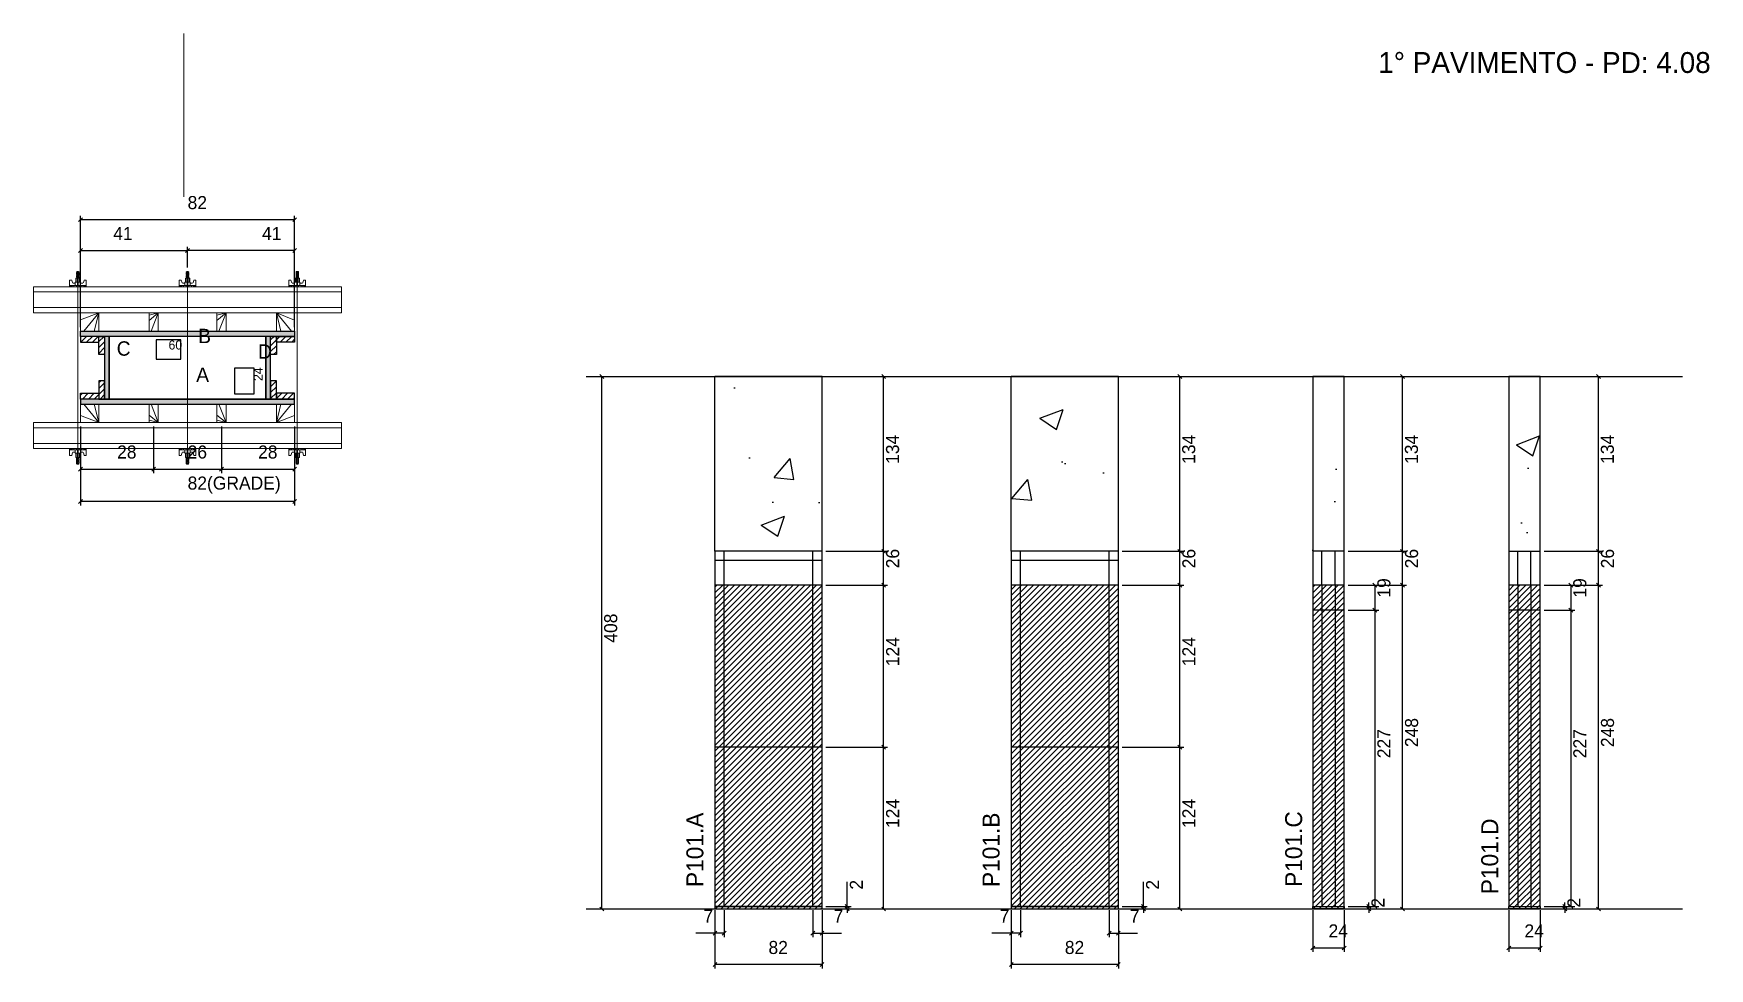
# Model space of a CAD drawing. Header units: metres. Extents: x 3136 to 4420, y 2872 to 3588.
import ezdxf

# ---------------------------------------------------------------- set-up
doc = ezdxf.new("R2010")
doc.units = ezdxf.units.M
for name, color, linetype in [('CHAPA', 7, 'Continuous'), ('COTA', 7, 'Continuous'), ('Hachura', 7, 'Continuous'), ('Madeira', 7, 'Continuous'), ('NOMENCLATURA', 7, 'Continuous'), ('Nível', 7, 'Continuous'), ('Painéis', 7, 'Continuous'), ('Perfil Metálico', 7, 'Continuous'), ('SARR_2.2x7', 7, 'Continuous'), ('SARRAFO', 7, 'Continuous'), ('Texto Seção', 7, 'Continuous'), ('TEXTO_GERAL', 7, 'Continuous')]:
    doc.layers.add(name, color=color, linetype=linetype)

msp = doc.modelspace()

# ---------------------------------------------------------------- hatches: boundary and pattern name
at = {"layer": 'COTA'}
h = msp.add_hatch(dxfattribs=at)
h.set_pattern_fill('AR-CONC')
h.paths.add_polyline_path([(3657.7, 3191.2), (3739.7, 3191.2), (3739.7, 3325.2), (3657.7, 3325.2), (3657.7, 3191.2)])
h = msp.add_hatch(dxfattribs=at)
h.set_pattern_fill('AR-CONC')
h.paths.add_polyline_path([(3884.7, 3191.2), (3966.7, 3191.2), (3966.7, 3325.2), (3884.7, 3325.2), (3884.7, 3191.2)])
h = msp.add_hatch(dxfattribs=at)
h.set_pattern_fill('AR-CONC')
h.paths.add_polyline_path([(4115.7, 3191.2), (4139.7, 3191.2), (4139.7, 3325.2), (4115.7, 3325.2), (4115.7, 3191.2)])
h = msp.add_hatch(dxfattribs=at)
h.set_pattern_fill('AR-CONC')
h.paths.add_polyline_path([(4265.8, 3191.2), (4289.8, 3191.2), (4289.8, 3325.2), (4265.8, 3325.2), (4265.8, 3191.2)])
at = {"layer": 'Hachura'}
h = msp.add_hatch(color=7, dxfattribs=at)
h.dxf.hatch_style = 1
h.paths.add_polyline_path([(3171.7, 3355.9), (3171.7, 3359.9), (3335.7, 3359.9), (3335.7, 3355.9), (3171.7, 3355.9)])
h = msp.add_hatch(color=7, dxfattribs=at)
h.dxf.hatch_style = 1
h.paths.add_polyline_path([(3171.7, 3355.9), (3171.7, 3359.9), (3335.7, 3359.9), (3335.7, 3355.9), (3171.7, 3355.9)])
h = msp.add_hatch(dxfattribs=at)
h.set_pattern_fill('ANSI31')
h.paths.add_polyline_path([(3185.7, 3355.9), (3185.7, 3351.5), (3171.7, 3351.5), (3171.7, 3355.9), (3185.7, 3355.9)])
h = msp.add_hatch(dxfattribs=at)
h.set_pattern_fill('ANSI31')
h.paths.add_polyline_path([(3190.1, 3355.9), (3185.7, 3355.9), (3185.7, 3341.9), (3190.1, 3341.9), (3190.1, 3355.9)])
h = msp.add_hatch(color=7, dxfattribs=at)
h.dxf.hatch_style = 1
h.paths.add_polyline_path([(3193.7, 3355.9), (3190.1, 3355.9), (3190.1, 3307.9), (3193.7, 3307.9), (3193.7, 3355.9)])
h = msp.add_hatch(color=7, dxfattribs=at)
h.dxf.hatch_style = 1
h.paths.add_polyline_path([(3193.7, 3355.9), (3190.1, 3355.9), (3190.1, 3307.9), (3193.7, 3307.9), (3193.7, 3355.9)])
h = msp.add_hatch(color=7, dxfattribs=at)
h.dxf.hatch_style = 1
h.paths.add_polyline_path([(3317.3, 3355.9), (3313.7, 3355.9), (3313.7, 3307.9), (3317.3, 3307.9), (3317.3, 3355.9)])
h = msp.add_hatch(color=7, dxfattribs=at)
h.dxf.hatch_style = 1
h.paths.add_polyline_path([(3317.3, 3355.9), (3313.7, 3355.9), (3313.7, 3307.9), (3317.3, 3307.9), (3317.3, 3355.9)])
h = msp.add_hatch(dxfattribs=at)
h.set_pattern_fill('ANSI31')
h.paths.add_polyline_path([(3321.7, 3355.9), (3317.3, 3355.9), (3317.3, 3341.9), (3321.7, 3341.9), (3321.7, 3355.9)])
h = msp.add_hatch(dxfattribs=at)
h.set_pattern_fill('ANSI31')
h.paths.add_polyline_path([(3321.7, 3355.9), (3321.7, 3351.5), (3335.7, 3351.5), (3335.7, 3355.9), (3321.7, 3355.9)])
h = msp.add_hatch(dxfattribs=at)
h.set_pattern_fill('ANSI31')
h.paths.add_polyline_path([(3190.1, 3307.9), (3185.7, 3307.9), (3185.7, 3321.9), (3190.1, 3321.9), (3190.1, 3307.9)])
h = msp.add_hatch(dxfattribs=at)
h.set_pattern_fill('ANSI31')
h.paths.add_polyline_path([(3321.7, 3307.9), (3317.3, 3307.9), (3317.3, 3321.9), (3321.7, 3321.9), (3321.7, 3307.9)])
h = msp.add_hatch(dxfattribs=at)
h.set_pattern_fill('ANSI31')
h.paths.add_polyline_path([(3185.7, 3307.9), (3185.7, 3312.3), (3171.7, 3312.3), (3171.7, 3307.9), (3185.7, 3307.9)])
h = msp.add_hatch(color=7, dxfattribs=at)
h.dxf.hatch_style = 1
h.paths.add_polyline_path([(3171.7, 3307.9), (3171.7, 3303.9), (3335.7, 3303.9), (3335.7, 3307.9), (3171.7, 3307.9)])
h = msp.add_hatch(color=7, dxfattribs=at)
h.dxf.hatch_style = 1
h.paths.add_polyline_path([(3171.7, 3307.9), (3171.7, 3303.9), (3335.7, 3303.9), (3335.7, 3307.9), (3171.7, 3307.9)])
h = msp.add_hatch(dxfattribs=at)
h.set_pattern_fill('ANSI31')
h.paths.add_polyline_path([(3321.7, 3307.9), (3321.7, 3312.3), (3335.7, 3312.3), (3335.7, 3307.9), (3321.7, 3307.9)])
h = msp.add_hatch(dxfattribs=at)
h.set_pattern_fill('ANSI31')
h.paths.add_polyline_path([(3739.7, 2917.2), (3739.7, 3165.2), (3657.7, 3165.2), (3657.7, 2917.2), (3739.7, 2917.2)])
h = msp.add_hatch(dxfattribs=at)
h.set_pattern_fill('ANSI31')
h.paths.add_polyline_path([(3966.7, 2917.2), (3966.7, 3165.2), (3884.7, 3165.2), (3884.7, 2917.2), (3966.7, 2917.2)])
h = msp.add_hatch(dxfattribs=at)
h.set_pattern_fill('ANSI31')
h.paths.add_polyline_path([(4139.7, 2917.2), (4139.7, 3165.2), (4115.7, 3165.2), (4115.7, 2917.2), (4139.7, 2917.2)])
h = msp.add_hatch(dxfattribs=at)
h.set_pattern_fill('ANSI31')
h.paths.add_polyline_path([(4289.8, 2917.2), (4289.8, 3165.2), (4265.8, 3165.2), (4265.8, 2917.2), (4289.8, 2917.2)])

# ---------------------------------------------------------------- linework, layer by layer
at = {"layer": 'CHAPA', "color": 1, "lineweight": 25}
for points in [[(3171.7, 3355.9), (3171.7, 3359.9), (3335.7, 3359.9), (3335.7, 3355.9)], [(3171.7, 3355.9), (3171.7, 3359.9), (3335.7, 3359.9), (3335.7, 3355.9)], [(3193.7, 3355.9), (3190.1, 3355.9), (3190.1, 3307.9), (3193.7, 3307.9)], [(3193.7, 3355.9), (3190.1, 3355.9), (3190.1, 3307.9), (3193.7, 3307.9)], [(3317.3, 3355.9), (3313.7, 3355.9), (3313.7, 3307.9), (3317.3, 3307.9)], [(3317.3, 3355.9), (3313.7, 3355.9), (3313.7, 3307.9), (3317.3, 3307.9)], [(3171.7, 3307.9), (3171.7, 3303.9), (3335.7, 3303.9), (3335.7, 3307.9)], [(3171.7, 3307.9), (3171.7, 3303.9), (3335.7, 3303.9), (3335.7, 3307.9)]]:
    msp.add_lwpolyline(points, close=True, dxfattribs=at)
at = {"layer": 'COTA', "color": 0, "lineweight": 25}
for p, q in [((3173.2, 3446.8), (3170.2, 3443.8)), ((3334.2, 3443.8), (3337.2, 3446.8)), ((3173.2, 3423.1), (3170.2, 3420.1)), ((3255.2, 3423.1), (3252.2, 3420.1)), ((3252.2, 3420.1), (3255.2, 3423.1)), ((3334.2, 3420.1), (3337.2, 3423.1)), ((3572.5, 3323.7), (3569.5, 3326.7)), ((3788.4, 3323.7), (3785.4, 3326.7)), ((4015.3, 3323.7), (4012.3, 3326.7)), ((4185.9, 3323.7), (4182.9, 3326.7)), ((4336, 3323.7), (4333, 3326.7)), ((3173.2, 3255.7), (3170.2, 3252.7)), ((3226.2, 3252.7), (3229.2, 3255.7)), ((3229.2, 3255.7), (3226.2, 3252.7)), ((3278.2, 3252.7), (3281.2, 3255.7)), ((3281.2, 3255.7), (3278.2, 3252.7)), ((3334.2, 3252.7), (3337.2, 3255.7)), ((3173.2, 3230.8), (3170.2, 3227.8)), ((3334.2, 3227.8), (3337.2, 3230.8)), ((3785.4, 3192.7), (3788.4, 3189.7)), ((3788.4, 3189.7), (3785.4, 3192.7)), ((4012.3, 3192.7), (4015.3, 3189.7)), ((4015.3, 3189.7), (4012.3, 3192.7)), ((4182.9, 3192.7), (4185.9, 3189.7)), ((4185.9, 3189.7), (4182.9, 3192.7)), ((4333, 3192.7), (4336, 3189.7)), ((4336, 3189.7), (4333, 3192.7)), ((3788.4, 3163.7), (3785.4, 3166.7)), ((3785.4, 3166.7), (3788.4, 3163.7)), ((4015.3, 3163.7), (4012.3, 3166.7)), ((4012.3, 3166.7), (4015.3, 3163.7)), ((4164.7, 3163.7), (4161.7, 3166.7)), ((4185.9, 3163.7), (4182.9, 3166.7)), ((4182.9, 3166.7), (4185.9, 3163.7)), ((4314.8, 3163.7), (4311.8, 3166.7)), ((4336, 3163.7), (4333, 3166.7)), ((4333, 3166.7), (4336, 3163.7)), ((4161.7, 3147.7), (4164.7, 3144.7)), ((4164.7, 3144.7), (4161.7, 3147.7)), ((4311.8, 3147.7), (4314.8, 3144.7)), ((4314.8, 3144.7), (4311.8, 3147.7)), ((3788.4, 3039.7), (3785.4, 3042.7)), ((3785.4, 3042.7), (3788.4, 3039.7)), ((4015.3, 3039.7), (4012.3, 3042.7)), ((4012.3, 3042.7), (4015.3, 3039.7)), ((3569.5, 2918.7), (3572.5, 2915.7)), ((3757.5, 2920.7), (3760.5, 2917.7)), ((3760.5, 2915.7), (3757.5, 2918.7)), ((3785.4, 2918.7), (3788.4, 2915.7)), ((3984.4, 2920.7), (3987.4, 2917.7)), ((3987.4, 2915.7), (3984.4, 2918.7)), ((4012.3, 2918.7), (4015.3, 2915.7)), ((4157.1, 2920.7), (4160.1, 2917.7)), ((4160.1, 2915.7), (4157.1, 2918.7)), ((4161.7, 2920.7), (4164.7, 2917.7)), ((4182.9, 2918.7), (4185.9, 2915.7)), ((4307.2, 2920.7), (4310.2, 2917.7)), ((4310.2, 2915.7), (4307.2, 2918.7)), ((4311.8, 2920.7), (4314.8, 2917.7)), ((4333, 2918.7), (4336, 2915.7)), ((3659.2, 2900.2), (3656.2, 2897.2)), ((3663.2, 2897.2), (3666.2, 2900.2)), ((3734.2, 2900.2), (3731.2, 2897.2)), ((3738.2, 2897.2), (3741.2, 2900.2)), ((3886.2, 2900.2), (3883.2, 2897.2)), ((3890.2, 2897.2), (3893.2, 2900.2)), ((3961.2, 2900.2), (3958.2, 2897.2)), ((3965.2, 2897.2), (3968.2, 2900.2)), ((4117.2, 2888.8), (4114.2, 2885.8)), ((4138.2, 2885.8), (4141.2, 2888.8)), ((4267.3, 2888.8), (4264.3, 2885.8)), ((4288.3, 2885.8), (4291.3, 2888.8)), ((3659.2, 2876.1), (3656.2, 2873.1)), ((3738.2, 2873.1), (3741.2, 2876.1)), ((3886.2, 2876.1), (3883.2, 2873.1)), ((3965.2, 2873.1), (3968.2, 2876.1))]:
    msp.add_line(p, q, dxfattribs=at)
at = {"layer": 'COTA', "color": 241, "lineweight": 25}
for p, q in [((3171.7, 3362.9), (3171.7, 3448.3)), ((3335.7, 3445.3), (3171.7, 3445.3)), ((3335.7, 3362.9), (3335.7, 3448.3)), ((3171.7, 3396.9), (3171.7, 3424.6)), ((3171.7, 3421.6), (3253.7, 3421.6)), ((3253.7, 3408.7), (3253.7, 3424.6)), ((3253.7, 3408.7), (3253.7, 3424.6)), ((3335.7, 3421.6), (3253.7, 3421.6)), ((3335.7, 3396.9), (3335.7, 3424.6)), ((3739.7, 3325.2), (3657.7, 3325.2)), ((3657.7, 3191.2), (3657.7, 3325.2)), ((3739.7, 3191.2), (3739.7, 3325.2)), ((3966.7, 3325.2), (3884.7, 3325.2)), ((3884.7, 3191.2), (3884.7, 3325.2)), ((3966.7, 3191.2), (3966.7, 3325.2)), ((3171.7, 3286.9), (3171.7, 3226.3)), ((3171.7, 3286.9), (3171.7, 3251.2)), ((3227.7, 3286.9), (3227.7, 3251.2)), ((3227.7, 3286.9), (3227.7, 3251.2)), ((3279.7, 3286.9), (3279.7, 3251.2)), ((3279.7, 3286.9), (3279.7, 3251.2)), ((3335.7, 3286.9), (3335.7, 3226.3)), ((3335.7, 3286.9), (3335.7, 3251.2)), ((3171.7, 3254.2), (3227.7, 3254.2)), ((3227.7, 3254.2), (3279.7, 3254.2)), ((3279.7, 3254.2), (3335.7, 3254.2)), ((3335.7, 3229.3), (3171.7, 3229.3))]:
    msp.add_line(p, q, dxfattribs=at)
at = {"layer": 'COTA', "color": 180, "lineweight": 25}
for p, q in [((3248.6, 3353.3), (3229.6, 3353.3)), ((3229.6, 3353.3), (3229.6, 3338.3)), ((3248.6, 3338.3), (3248.6, 3353.3)), ((3229.6, 3338.3), (3248.6, 3338.3)), ((3304.7, 3331.6), (3289.7, 3331.6)), ((3289.7, 3331.6), (3289.7, 3311.9)), ((3304.7, 3311.9), (3304.7, 3331.6)), ((3289.7, 3311.9), (3304.7, 3311.9))]:
    msp.add_line(p, q, dxfattribs=at)
at = {"layer": 'COTA', "color": 4, "lineweight": 25}
for p, q in [((3562.1, 3325.2), (3574, 3325.2)), ((3571, 2917.2), (3571, 3325.2)), ((3742.7, 3325.2), (3789.9, 3325.2)), ((3786.9, 3191.2), (3786.9, 3325.2)), ((3969.7, 3325.2), (4016.8, 3325.2)), ((4013.8, 3191.2), (4013.8, 3325.2)), ((4142.7, 3325.2), (4187.4, 3325.2)), ((4184.4, 3191.2), (4184.4, 3325.2)), ((4292.8, 3325.2), (4337.5, 3325.2)), ((4334.5, 3191.2), (4334.5, 3325.2)), ((3742.7, 3191.2), (3789.9, 3191.2)), ((3742.7, 3191.2), (3789.9, 3191.2)), ((3786.9, 3165.2), (3786.9, 3191.2)), ((3969.7, 3191.2), (4016.8, 3191.2)), ((3969.7, 3191.2), (4016.8, 3191.2)), ((4013.8, 3165.2), (4013.8, 3191.2)), ((4142.7, 3191.2), (4187.4, 3191.2)), ((4142.7, 3191.2), (4187.4, 3191.2)), ((4184.4, 3165.2), (4184.4, 3191.2)), ((4292.8, 3191.2), (4337.5, 3191.2)), ((4292.8, 3191.2), (4337.5, 3191.2)), ((4334.5, 3165.2), (4334.5, 3191.2)), ((3742.7, 3165.2), (3789.9, 3165.2)), ((3742.7, 3165.2), (3789.9, 3165.2)), ((3786.9, 3041.2), (3786.9, 3165.2)), ((3969.7, 3165.2), (4016.8, 3165.2)), ((3969.7, 3165.2), (4016.8, 3165.2)), ((4013.8, 3041.2), (4013.8, 3165.2)), ((4142.7, 3165.2), (4187.4, 3165.2)), ((4142.7, 3165.2), (4166.2, 3165.2)), ((4142.7, 3165.2), (4187.4, 3165.2)), ((4163.2, 3165.2), (4163.2, 3146.2)), ((4184.4, 2917.2), (4184.4, 3165.2)), ((4292.8, 3165.2), (4337.5, 3165.2)), ((4292.8, 3165.2), (4316.3, 3165.2)), ((4292.8, 3165.2), (4337.5, 3165.2)), ((4313.3, 3165.2), (4313.3, 3146.2)), ((4334.5, 2917.2), (4334.5, 3165.2)), ((4142.7, 3146.2), (4166.2, 3146.2)), ((4142.7, 3146.2), (4166.2, 3146.2)), ((4163.2, 3146.2), (4163.2, 2919.2)), ((4292.8, 3146.2), (4316.3, 3146.2)), ((4292.8, 3146.2), (4316.3, 3146.2)), ((4313.3, 3146.2), (4313.3, 2919.2)), ((3742.7, 3041.2), (3789.9, 3041.2)), ((3742.7, 3041.2), (3789.9, 3041.2)), ((3786.9, 2917.2), (3786.9, 3041.2)), ((3969.7, 3041.2), (4016.8, 3041.2)), ((3969.7, 3041.2), (4016.8, 3041.2)), ((4013.8, 2917.2), (4013.8, 3041.2)), ((3759, 2919.2), (3759, 2938)), ((3985.9, 2919.2), (3985.9, 2938)), ((3562.1, 2917.2), (3574, 2917.2)), ((3657.7, 2916.2), (3657.7, 2871.6)), ((3664.7, 2916.2), (3664.7, 2895.7)), ((3732.7, 2916.2), (3732.7, 2895.7)), ((3739.7, 2916.2), (3739.7, 2871.6)), ((3742.7, 2919.2), (3762, 2919.2)), ((3742.7, 2917.2), (3762, 2917.2)), ((3742.7, 2917.2), (3789.9, 2917.2)), ((3759, 2917.2), (3759, 2919.2)), ((3759, 2917.2), (3759, 2914.2)), ((3884.7, 2916.2), (3884.7, 2871.6)), ((3891.7, 2916.2), (3891.7, 2895.7)), ((3959.7, 2916.2), (3959.7, 2895.7)), ((3966.7, 2916.2), (3966.7, 2871.6)), ((3969.7, 2919.2), (3988.9, 2919.2)), ((3969.7, 2917.2), (3988.9, 2917.2)), ((3969.7, 2917.2), (4016.8, 2917.2)), ((3985.9, 2917.2), (3985.9, 2919.2)), ((3985.9, 2917.2), (3985.9, 2914.2)), ((4115.7, 2916.2), (4115.7, 2884.3)), ((4139.7, 2916.2), (4139.7, 2884.3)), ((4142.7, 2919.2), (4161.6, 2919.2)), ((4142.7, 2919.2), (4166.2, 2919.2)), ((4142.7, 2917.2), (4161.6, 2917.2)), ((4142.7, 2917.2), (4187.4, 2917.2)), ((4158.6, 2919.2), (4158.6, 2922.2)), ((4158.6, 2917.2), (4158.6, 2919.2)), ((4158.6, 2917.2), (4158.6, 2914.2)), ((4265.8, 2916.2), (4265.8, 2884.3)), ((4289.8, 2916.2), (4289.8, 2884.3)), ((4292.8, 2919.2), (4311.7, 2919.2)), ((4292.8, 2919.2), (4316.3, 2919.2)), ((4292.8, 2917.2), (4311.7, 2917.2)), ((4292.8, 2917.2), (4337.5, 2917.2)), ((4308.7, 2919.2), (4308.7, 2922.2)), ((4308.7, 2917.2), (4308.7, 2919.2)), ((4308.7, 2917.2), (4308.7, 2914.2)), ((3657.7, 2914.2), (3657.7, 2895.7)), ((3739.7, 2914.2), (3739.7, 2895.7)), ((3884.7, 2914.2), (3884.7, 2895.7)), ((3966.7, 2914.2), (3966.7, 2895.7)), ((3657.7, 2898.7), (3643, 2898.7)), ((3664.7, 2898.7), (3657.7, 2898.7)), ((3732.7, 2898.7), (3739.7, 2898.7)), ((3739.7, 2898.7), (3754.5, 2898.7)), ((3884.7, 2898.7), (3869.9, 2898.7)), ((3891.7, 2898.7), (3884.7, 2898.7)), ((3959.7, 2898.7), (3966.7, 2898.7)), ((3966.7, 2898.7), (3981.4, 2898.7)), ((4115.7, 2887.3), (4139.7, 2887.3)), ((4265.8, 2887.3), (4289.8, 2887.3)), ((3739.7, 2874.6), (3657.7, 2874.6)), ((3966.7, 2874.6), (3884.7, 2874.6))]:
    msp.add_line(p, q, dxfattribs=at)
at = {"layer": 'COTA', "color": 241, "lineweight": 25}
for points in [[(4139.7, 3191.2), (4139.7, 3325.2), (4115.7, 3325.2), (4115.7, 3191.2)], [(4289.8, 3191.2), (4289.8, 3325.2), (4265.8, 3325.2), (4265.8, 3191.2)]]:
    msp.add_lwpolyline(points, dxfattribs=at)
at = {"layer": 'Hachura', "color": 0, "lineweight": 9}
for p, q in [((3170.7, 3403.6), (3168.5, 3404.7)), ((3170.7, 3402.5), (3168.5, 3403.5)), ((3170.7, 3401.3), (3168.5, 3402.4)), ((3168.6, 3405.3), (3169, 3405.7)), ((3168.6, 3405), (3168.6, 3405.4)), ((3170.6, 3405.3), (3168.6, 3405.3)), ((3168.6, 3405), (3170.6, 3404.1)), ((3168.6, 3405), (3170.6, 3404.1)), ((3168.6, 3404.9), (3170.7, 3403.9)), ((3168.6, 3403.9), (3168.6, 3404.5)), ((3170.6, 3403.5), (3168.6, 3404.5)), ((3168.6, 3403.9), (3170.6, 3402.9)), ((3168.6, 3403.8), (3170.7, 3402.7)), ((3168.6, 3402.7), (3168.6, 3403.4)), ((3170.6, 3402.4), (3168.6, 3403.4)), ((3168.6, 3403.1), (3168.6, 3403.4)), ((3168.6, 3402.7), (3170.6, 3401.7)), ((3168.6, 3402.6), (3170.7, 3401.5)), ((3169, 3405.7), (3170.2, 3405.7)), ((3170.6, 3404.7), (3169.3, 3405.4)), ((3170.7, 3404.8), (3169.5, 3405.4)), ((3170.1, 3405.4), (3170.7, 3405)), ((3170.6, 3405.3), (3170.2, 3405.7)), ((3170.3, 3405.4), (3170.6, 3405.2)), ((3170.6, 3404.7), (3170.6, 3404.1)), ((3170.6, 3402.9), (3170.6, 3403.5)), ((3170.6, 3402.2), (3170.6, 3402.4)), ((3254.7, 3403.6), (3252.5, 3404.7)), ((3254.7, 3402.5), (3252.5, 3403.5)), ((3254.7, 3401.3), (3252.5, 3402.4)), ((3252.6, 3405.3), (3253, 3405.7)), ((3252.6, 3405), (3252.6, 3405.4)), ((3254.6, 3405.3), (3252.6, 3405.3)), ((3252.6, 3405), (3254.6, 3404.1)), ((3252.6, 3405), (3254.6, 3404.1)), ((3252.6, 3404.9), (3254.7, 3403.9)), ((3252.6, 3403.9), (3252.6, 3404.5)), ((3254.6, 3403.5), (3252.6, 3404.5)), ((3252.6, 3403.9), (3254.6, 3402.9)), ((3252.6, 3403.8), (3254.7, 3402.7)), ((3252.6, 3402.7), (3252.6, 3403.4)), ((3254.6, 3402.4), (3252.6, 3403.4)), ((3252.6, 3403.1), (3252.6, 3403.4)), ((3252.6, 3402.7), (3254.6, 3401.7)), ((3252.6, 3402.6), (3254.7, 3401.5)), ((3253, 3405.7), (3254.2, 3405.7)), ((3254.6, 3404.7), (3253.3, 3405.4)), ((3254.7, 3404.8), (3253.5, 3405.4)), ((3254.1, 3405.4), (3254.7, 3405)), ((3254.6, 3405.3), (3254.2, 3405.7)), ((3254.3, 3405.4), (3254.6, 3405.2)), ((3254.6, 3404.7), (3254.6, 3404.1)), ((3254.6, 3402.9), (3254.6, 3403.5)), ((3254.6, 3402.2), (3254.6, 3402.4)), ((3337.3, 3405.4), (3336.6, 3405)), ((3338.8, 3404.9), (3336.6, 3403.9)), ((3338.8, 3403.8), (3336.6, 3402.7)), ((3338.8, 3402.6), (3336.6, 3401.5)), ((3336.7, 3404.8), (3337.8, 3405.4)), ((3336.7, 3403.6), (3338.8, 3404.7)), ((3336.7, 3402.5), (3338.8, 3403.5)), ((3336.7, 3401.3), (3338.8, 3402.4)), ((3336.8, 3405.3), (3337.1, 3405.7)), ((3337, 3405.4), (3336.8, 3405.2)), ((3336.8, 3404.7), (3338.1, 3405.4)), ((3336.8, 3405.3), (3338.7, 3405.3)), ((3338.7, 3405), (3336.8, 3404.1)), ((3338.7, 3405), (3336.8, 3404.1)), ((3336.8, 3404.7), (3336.8, 3404.1)), ((3336.8, 3403.5), (3338.7, 3404.5)), ((3338.7, 3403.9), (3336.8, 3402.9)), ((3336.8, 3402.9), (3336.8, 3403.5)), ((3336.8, 3402.4), (3338.7, 3403.4)), ((3338.7, 3402.7), (3336.8, 3401.7)), ((3336.8, 3402.2), (3336.8, 3402.4)), ((3338.4, 3405.7), (3337.1, 3405.7)), ((3338.7, 3405.3), (3338.4, 3405.7)), ((3338.7, 3405), (3338.7, 3405.4)), ((3338.7, 3403.9), (3338.7, 3404.5)), ((3338.7, 3402.7), (3338.7, 3403.4)), ((3338.7, 3403.1), (3338.7, 3403.4)), ((3163.2, 3393.9), (3163.2, 3399)), ((3163.2, 3399), (3164.9, 3399)), ((3163.2, 3394.8), (3176.1, 3394.8)), ((3163.2, 3394.8), (3168.4, 3394.8)), ((3176.1, 3393.9), (3163.2, 3393.9)), ((3163.4, 3394.8), (3163.4, 3393.9)), ((3163.6, 3394.8), (3163.6, 3393.9)), ((3163.9, 3394.8), (3163.9, 3393.9)), ((3164.4, 3394.8), (3164.4, 3393.9)), ((3164.9, 3399), (3165.5, 3396.8)), ((3165.2, 3394.8), (3165.2, 3393.9)), ((3165.8, 3396.6), (3167.7, 3396.6)), ((3166.6, 3394.8), (3166.6, 3393.9)), ((3175.2, 3393.9), (3167.4, 3393.9)), ((3167.7, 3397.4), (3171.6, 3397.4)), ((3167.7, 3394.8), (3167.7, 3397.4)), ((3169.7, 3394.8), (3167.7, 3394.8)), ((3171.3, 3400.6), (3168, 3400.6)), ((3168, 3400.6), (3168, 3397.4)), ((3171.3, 3400.5), (3168, 3400.5)), ((3168.4, 3394.8), (3169, 3394.8)), ((3169.8, 3400.6), (3168.5, 3401.2)), ((3168.6, 3401.5), (3168.6, 3402.2)), ((3170.6, 3401.2), (3168.6, 3402.2)), ((3168.6, 3401.5), (3170.6, 3400.6)), ((3169.5, 3400.6), (3168.6, 3401)), ((3168.6, 3400.6), (3168.6, 3401)), ((3168.7, 3394.5), (3168.7, 3394.7)), ((3168.7, 3394), (3168.7, 3394.5)), ((3169, 3400.6), (3169, 3397.4)), ((3169.4, 3394.8), (3169.4, 3396.8)), ((3169.7, 3394.8), (3169.7, 3393.9)), ((3169.9, 3396.8), (3169.9, 3394.8)), ((3170.6, 3402.2), (3170.6, 3401.7)), ((3170.6, 3401.2), (3170.6, 3400.6)), ((3170.6, 3400.6), (3170.6, 3397.4)), ((3170.6, 3394.6), (3170.6, 3394.2)), ((3171.3, 3397.4), (3171.3, 3400.6)), ((3171.6, 3397.4), (3171.3, 3397.4)), ((3171.6, 3397.4), (3171.3, 3397.4)), ((3171.6, 3397.4), (3171.6, 3394.8)), ((3173.5, 3396.6), (3171.6, 3396.6)), ((3172.7, 3394.8), (3172.7, 3393.9)), ((3174.4, 3399), (3173.9, 3396.8)), ((3174.1, 3394.8), (3174.1, 3393.9)), ((3176.1, 3399), (3174.4, 3399)), ((3175, 3394.8), (3175, 3393.9)), ((3175.4, 3394.8), (3175.4, 3393.9)), ((3175.8, 3394.8), (3175.8, 3393.9)), ((3176, 3394.8), (3176, 3393.9)), ((3176.1, 3394.8), (3176.1, 3399)), ((3176.1, 3394.8), (3176.1, 3393.9)), ((3247.2, 3393.9), (3247.2, 3399)), ((3247.2, 3399), (3248.9, 3399)), ((3247.2, 3394.8), (3260.1, 3394.8)), ((3247.2, 3394.8), (3252.4, 3394.8)), ((3260.1, 3393.9), (3247.2, 3393.9)), ((3247.4, 3394.8), (3247.4, 3393.9)), ((3247.6, 3394.8), (3247.6, 3393.9)), ((3247.9, 3394.8), (3247.9, 3393.9)), ((3248.4, 3394.8), (3248.4, 3393.9)), ((3248.9, 3399), (3249.5, 3396.8)), ((3249.2, 3394.8), (3249.2, 3393.9)), ((3249.8, 3396.6), (3251.7, 3396.6)), ((3250.6, 3394.8), (3250.6, 3393.9)), ((3259.2, 3393.9), (3251.4, 3393.9)), ((3251.7, 3397.4), (3255.6, 3397.4)), ((3251.7, 3394.8), (3251.7, 3397.4)), ((3253.7, 3394.8), (3251.7, 3394.8)), ((3255.3, 3400.6), (3252, 3400.6)), ((3252, 3400.6), (3252, 3397.4)), ((3255.3, 3400.5), (3252, 3400.5)), ((3252.4, 3394.8), (3253, 3394.8)), ((3253.8, 3400.6), (3252.5, 3401.2)), ((3252.6, 3401.5), (3252.6, 3402.2)), ((3254.6, 3401.2), (3252.6, 3402.2)), ((3252.6, 3401.5), (3254.6, 3400.6)), ((3253.5, 3400.6), (3252.6, 3401)), ((3252.6, 3400.6), (3252.6, 3401)), ((3252.7, 3394.5), (3252.7, 3394.7)), ((3252.7, 3394), (3252.7, 3394.5)), ((3253, 3400.6), (3253, 3397.4)), ((3253.4, 3394.8), (3253.4, 3396.8)), ((3253.7, 3394.8), (3253.7, 3393.9)), ((3253.9, 3396.8), (3253.9, 3394.8)), ((3254.6, 3402.2), (3254.6, 3401.7)), ((3254.6, 3401.2), (3254.6, 3400.6)), ((3254.6, 3400.6), (3254.6, 3397.4)), ((3254.6, 3394.6), (3254.6, 3394.2)), ((3255.3, 3397.4), (3255.3, 3400.6)), ((3255.6, 3397.4), (3255.3, 3397.4)), ((3255.6, 3397.4), (3255.3, 3397.4)), ((3255.6, 3397.4), (3255.6, 3394.8)), ((3257.5, 3396.6), (3255.6, 3396.6)), ((3256.7, 3394.8), (3256.7, 3393.9)), ((3258.4, 3399), (3257.9, 3396.8)), ((3258.1, 3394.8), (3258.1, 3393.9)), ((3260.1, 3399), (3258.4, 3399)), ((3259, 3394.8), (3259, 3393.9)), ((3259.4, 3394.8), (3259.4, 3393.9)), ((3259.8, 3394.8), (3259.8, 3393.9)), ((3260, 3394.8), (3260, 3393.9)), ((3260.1, 3394.8), (3260.1, 3399)), ((3260.1, 3394.8), (3260.1, 3393.9)), ((3331.2, 3394.8), (3331.2, 3399)), ((3331.2, 3399), (3332.9, 3399)), ((3344.1, 3394.8), (3331.2, 3394.8)), ((3331.2, 3394.8), (3331.2, 3393.9)), ((3331.2, 3393.9), (3344.1, 3393.9)), ((3331.4, 3394.8), (3331.4, 3393.9)), ((3331.6, 3394.8), (3331.6, 3393.9)), ((3331.9, 3394.8), (3331.9, 3393.9)), ((3332.2, 3393.9), (3340, 3393.9)), ((3332.4, 3394.8), (3332.4, 3393.9)), ((3332.9, 3399), (3333.5, 3396.8)), ((3333.2, 3394.8), (3333.2, 3393.9)), ((3333.8, 3396.6), (3335.7, 3396.6)), ((3334.6, 3394.8), (3334.6, 3393.9)), ((3339.6, 3397.4), (3335.7, 3397.4)), ((3335.7, 3397.4), (3335.7, 3394.8)), ((3335.7, 3397.4), (3336, 3397.4)), ((3335.7, 3397.4), (3336, 3397.4)), ((3336, 3400.6), (3339.4, 3400.6)), ((3336, 3397.4), (3336, 3400.6)), ((3336, 3400.5), (3339.4, 3400.5)), ((3336.7, 3394.6), (3336.7, 3394.2)), ((3336.8, 3402.2), (3336.8, 3401.7)), ((3336.8, 3401.2), (3338.7, 3402.2)), ((3338.7, 3401.5), (3336.8, 3400.6)), ((3336.8, 3401.2), (3336.8, 3400.6)), ((3336.8, 3400.6), (3336.8, 3397.4)), ((3337.5, 3400.6), (3338.8, 3401.2)), ((3337.5, 3396.8), (3337.5, 3394.8)), ((3337.7, 3394.8), (3339.6, 3394.8)), ((3337.7, 3394.8), (3337.7, 3393.9)), ((3337.8, 3400.6), (3338.7, 3401)), ((3338, 3394.8), (3338, 3396.8)), ((3338.3, 3400.6), (3338.3, 3397.4)), ((3339, 3394.8), (3338.3, 3394.8)), ((3338.6, 3394.5), (3338.6, 3394.7)), ((3338.6, 3394), (3338.6, 3394.5)), ((3338.7, 3401.5), (3338.7, 3402.2)), ((3338.7, 3400.6), (3338.7, 3401)), ((3344.1, 3394.8), (3339, 3394.8)), ((3339.4, 3400.6), (3339.4, 3397.4)), ((3339.6, 3394.8), (3339.6, 3397.4)), ((3341.6, 3396.6), (3339.6, 3396.6)), ((3340.7, 3394.8), (3340.7, 3393.9)), ((3342.4, 3399), (3341.9, 3396.8)), ((3342.1, 3394.8), (3342.1, 3393.9)), ((3344.1, 3399), (3342.4, 3399)), ((3343, 3394.8), (3343, 3393.9)), ((3343.4, 3394.8), (3343.4, 3393.9)), ((3343.8, 3394.8), (3343.8, 3393.9)), ((3344, 3394.8), (3344, 3393.9)), ((3344.1, 3393.9), (3344.1, 3399)), ((3176.1, 3269.9), (3163.2, 3269.9)), ((3163.2, 3269.9), (3163.2, 3264.7)), ((3163.2, 3269), (3176.1, 3269)), ((3163.2, 3269), (3168.4, 3269)), ((3163.2, 3264.7), (3164.9, 3264.7)), ((3163.4, 3269), (3163.4, 3269.9)), ((3163.6, 3269), (3163.6, 3269.9)), ((3163.9, 3269), (3163.9, 3269.9)), ((3164.4, 3269), (3164.4, 3269.9)), ((3164.9, 3264.7), (3165.5, 3266.9)), ((3165.2, 3269), (3165.2, 3269.9)), ((3165.8, 3267.2), (3167.7, 3267.2)), ((3166.6, 3269), (3166.6, 3269.9)), ((3175.2, 3269.9), (3167.4, 3269.9)), ((3169.7, 3269), (3167.7, 3269)), ((3167.7, 3269), (3167.7, 3266.4)), ((3167.7, 3266.4), (3171.6, 3266.4)), ((3168, 3263.2), (3168, 3266.4)), ((3171.3, 3263.2), (3168, 3263.2)), ((3171.3, 3263.2), (3168, 3263.2)), ((3168.4, 3269), (3169, 3269)), ((3169.8, 3263.2), (3168.5, 3262.5)), ((3170.7, 3262.4), (3168.5, 3261.4)), ((3170.7, 3261.3), (3168.5, 3260.2)), ((3168.6, 3262.2), (3170.6, 3263.2)), ((3169.5, 3263.2), (3168.6, 3262.7)), ((3168.6, 3263.2), (3168.6, 3262.7)), ((3170.6, 3262.5), (3168.6, 3261.6)), ((3168.6, 3262.2), (3168.6, 3261.6)), ((3168.6, 3261.1), (3170.7, 3262.2)), ((3168.6, 3261), (3170.6, 3262)), ((3170.6, 3261.4), (3168.6, 3260.4)), ((3168.6, 3260), (3170.7, 3261.1)), ((3168.6, 3261), (3168.6, 3260.4)), ((3168.7, 3269.7), (3168.7, 3269.3)), ((3168.7, 3269.3), (3168.7, 3269.1)), ((3169, 3263.2), (3169, 3266.4)), ((3169.4, 3269), (3169.4, 3267)), ((3169.7, 3269), (3169.7, 3269.9)), ((3169.9, 3267), (3169.9, 3269)), ((3170.6, 3269.1), (3170.6, 3269.5)), ((3170.6, 3263.2), (3170.6, 3266.4)), ((3170.6, 3262.5), (3170.6, 3263.2)), ((3170.6, 3261.6), (3170.6, 3262)), ((3170.6, 3261.6), (3170.6, 3261.4)), ((3171.3, 3266.4), (3171.3, 3263.2)), ((3171.6, 3266.4), (3171.3, 3266.4)), ((3171.6, 3266.4), (3171.3, 3266.4)), ((3171.6, 3266.4), (3171.6, 3269)), ((3173.5, 3267.2), (3171.6, 3267.2)), ((3172.7, 3269), (3172.7, 3269.9)), ((3174.4, 3264.7), (3173.9, 3266.9)), ((3174.1, 3269), (3174.1, 3269.9)), ((3176.1, 3264.7), (3174.4, 3264.7)), ((3175, 3269), (3175, 3269.9)), ((3175.4, 3269), (3175.4, 3269.9)), ((3175.8, 3269), (3175.8, 3269.9)), ((3176, 3269), (3176, 3269.9)), ((3176.1, 3269), (3176.1, 3269.9)), ((3176.1, 3269), (3176.1, 3264.7)), ((3260.1, 3269.9), (3247.2, 3269.9)), ((3247.2, 3269.9), (3247.2, 3264.7)), ((3247.2, 3269), (3260.1, 3269)), ((3247.2, 3269), (3252.4, 3269)), ((3247.2, 3264.7), (3248.9, 3264.7)), ((3247.4, 3269), (3247.4, 3269.9)), ((3247.6, 3269), (3247.6, 3269.9)), ((3247.9, 3269), (3247.9, 3269.9)), ((3248.4, 3269), (3248.4, 3269.9)), ((3248.9, 3264.7), (3249.5, 3266.9)), ((3249.2, 3269), (3249.2, 3269.9)), ((3249.8, 3267.2), (3251.7, 3267.2)), ((3250.6, 3269), (3250.6, 3269.9)), ((3259.2, 3269.9), (3251.4, 3269.9)), ((3253.7, 3269), (3251.7, 3269)), ((3251.7, 3269), (3251.7, 3266.4)), ((3251.7, 3266.4), (3255.6, 3266.4)), ((3252, 3263.2), (3252, 3266.4)), ((3255.3, 3263.2), (3252, 3263.2)), ((3255.3, 3263.2), (3252, 3263.2)), ((3252.4, 3269), (3253, 3269)), ((3253.8, 3263.2), (3252.5, 3262.5)), ((3254.7, 3262.4), (3252.5, 3261.4)), ((3254.7, 3261.3), (3252.5, 3260.2)), ((3252.6, 3262.2), (3254.6, 3263.2)), ((3253.5, 3263.2), (3252.6, 3262.7)), ((3252.6, 3263.2), (3252.6, 3262.7)), ((3254.6, 3262.5), (3252.6, 3261.6)), ((3252.6, 3262.2), (3252.6, 3261.6)), ((3252.6, 3261.1), (3254.7, 3262.2)), ((3252.6, 3261), (3254.6, 3262)), ((3254.6, 3261.4), (3252.6, 3260.4)), ((3252.6, 3260), (3254.7, 3261.1)), ((3252.6, 3261), (3252.6, 3260.4)), ((3252.7, 3269.7), (3252.7, 3269.3)), ((3252.7, 3269.3), (3252.7, 3269.1)), ((3253, 3263.2), (3253, 3266.4)), ((3253.4, 3269), (3253.4, 3267)), ((3253.7, 3269), (3253.7, 3269.9)), ((3253.9, 3267), (3253.9, 3269)), ((3254.6, 3269.1), (3254.6, 3269.5)), ((3254.6, 3263.2), (3254.6, 3266.4)), ((3254.6, 3262.5), (3254.6, 3263.2)), ((3254.6, 3261.6), (3254.6, 3262)), ((3254.6, 3261.6), (3254.6, 3261.4)), ((3255.3, 3266.4), (3255.3, 3263.2)), ((3255.6, 3266.4), (3255.3, 3266.4)), ((3255.6, 3266.4), (3255.3, 3266.4)), ((3255.6, 3266.4), (3255.6, 3269)), ((3257.5, 3267.2), (3255.6, 3267.2)), ((3256.7, 3269), (3256.7, 3269.9)), ((3258.4, 3264.7), (3257.9, 3266.9)), ((3258.1, 3269), (3258.1, 3269.9)), ((3260.1, 3264.7), (3258.4, 3264.7)), ((3259, 3269), (3259, 3269.9)), ((3259.4, 3269), (3259.4, 3269.9)), ((3259.8, 3269), (3259.8, 3269.9)), ((3260, 3269), (3260, 3269.9)), ((3260.1, 3269), (3260.1, 3269.9)), ((3260.1, 3269), (3260.1, 3264.7)), ((3331.2, 3269.9), (3344.1, 3269.9)), ((3331.2, 3269), (3331.2, 3269.9)), ((3344.1, 3269), (3331.2, 3269)), ((3331.2, 3269), (3331.2, 3264.7)), ((3331.2, 3264.7), (3332.9, 3264.7)), ((3331.4, 3269), (3331.4, 3269.9)), ((3331.6, 3269), (3331.6, 3269.9)), ((3331.9, 3269), (3331.9, 3269.9)), ((3332.2, 3269.9), (3340, 3269.9)), ((3332.4, 3269), (3332.4, 3269.9)), ((3332.9, 3264.7), (3333.5, 3266.9)), ((3333.2, 3269), (3333.2, 3269.9)), ((3333.8, 3267.2), (3335.7, 3267.2)), ((3334.6, 3269), (3334.6, 3269.9)), ((3335.7, 3266.4), (3335.7, 3269)), ((3339.6, 3266.4), (3335.7, 3266.4)), ((3335.7, 3266.4), (3336, 3266.4)), ((3335.7, 3266.4), (3336, 3266.4)), ((3336, 3266.4), (3336, 3263.2)), ((3336, 3263.2), (3339.4, 3263.2)), ((3336, 3263.2), (3339.4, 3263.2)), ((3338.8, 3261.1), (3336.6, 3262.2)), ((3338.8, 3260), (3336.6, 3261.1)), ((3336.7, 3269.1), (3336.7, 3269.5)), ((3336.7, 3262.4), (3338.8, 3261.4)), ((3336.7, 3261.3), (3338.8, 3260.2)), ((3336.8, 3263.2), (3336.8, 3266.4)), ((3336.8, 3262.5), (3336.8, 3263.2)), ((3338.7, 3262.2), (3336.8, 3263.2)), ((3336.8, 3262.5), (3338.7, 3261.6)), ((3336.8, 3261.6), (3336.8, 3262)), ((3338.7, 3261), (3336.8, 3262)), ((3336.8, 3261.6), (3336.8, 3261.4)), ((3336.8, 3261.4), (3338.7, 3260.4)), ((3337.5, 3267), (3337.5, 3269)), ((3337.5, 3263.2), (3338.8, 3262.5)), ((3337.7, 3269), (3337.7, 3269.9)), ((3337.7, 3269), (3339.6, 3269)), ((3337.8, 3263.2), (3338.7, 3262.7)), ((3338, 3269), (3338, 3267)), ((3339, 3269), (3338.3, 3269)), ((3338.3, 3263.2), (3338.3, 3266.4)), ((3338.6, 3269.7), (3338.6, 3269.3)), ((3338.6, 3269.3), (3338.6, 3269.1)), ((3338.7, 3263.2), (3338.7, 3262.7)), ((3338.7, 3262.2), (3338.7, 3261.6)), ((3338.7, 3261), (3338.7, 3260.4)), ((3344.1, 3269), (3339, 3269)), ((3339.4, 3263.2), (3339.4, 3266.4)), ((3339.6, 3269), (3339.6, 3266.4)), ((3341.6, 3267.2), (3339.6, 3267.2)), ((3340.7, 3269), (3340.7, 3269.9)), ((3342.4, 3264.7), (3341.9, 3266.9)), ((3342.1, 3269), (3342.1, 3269.9)), ((3344.1, 3264.7), (3342.4, 3264.7)), ((3343, 3269), (3343, 3269.9)), ((3343.4, 3269), (3343.4, 3269.9)), ((3343.8, 3269), (3343.8, 3269.9)), ((3344, 3269), (3344, 3269.9)), ((3344.1, 3269.9), (3344.1, 3264.7)), ((3170.7, 3260.1), (3168.5, 3259)), ((3168.6, 3259.9), (3170.6, 3260.8)), ((3168.6, 3260.6), (3168.6, 3260.4)), ((3170.6, 3260.2), (3168.6, 3259.2)), ((3168.6, 3259.9), (3168.6, 3259.2)), ((3168.6, 3258.8), (3170.7, 3259.9)), ((3168.6, 3258.7), (3170.6, 3259.7)), ((3168.6, 3258.7), (3170.6, 3259.7)), ((3168.6, 3258.7), (3168.6, 3258.4)), ((3168.6, 3258.4), (3169, 3258.1)), ((3170.6, 3258.4), (3168.6, 3258.4)), ((3169, 3258.1), (3170.2, 3258.1)), ((3170.6, 3259), (3169.3, 3258.4)), ((3170.7, 3259), (3169.5, 3258.4)), ((3170.1, 3258.4), (3170.7, 3258.7)), ((3170.6, 3258.4), (3170.2, 3258.1)), ((3170.3, 3258.4), (3170.6, 3258.5)), ((3170.6, 3260.8), (3170.6, 3260.2)), ((3170.6, 3259), (3170.6, 3259.7)), ((3254.7, 3260.1), (3252.5, 3259)), ((3252.6, 3259.9), (3254.6, 3260.8)), ((3252.6, 3260.6), (3252.6, 3260.4)), ((3254.6, 3260.2), (3252.6, 3259.2)), ((3252.6, 3259.9), (3252.6, 3259.2)), ((3252.6, 3258.8), (3254.7, 3259.9)), ((3252.6, 3258.7), (3254.6, 3259.7)), ((3252.6, 3258.7), (3254.6, 3259.7)), ((3252.6, 3258.7), (3252.6, 3258.4)), ((3252.6, 3258.4), (3253, 3258.1)), ((3254.6, 3258.4), (3252.6, 3258.4)), ((3253, 3258.1), (3254.2, 3258.1)), ((3254.6, 3259), (3253.3, 3258.4)), ((3254.7, 3259), (3253.5, 3258.4)), ((3254.1, 3258.4), (3254.7, 3258.7)), ((3254.6, 3258.4), (3254.2, 3258.1)), ((3254.3, 3258.4), (3254.6, 3258.5)), ((3254.6, 3260.8), (3254.6, 3260.2)), ((3254.6, 3259), (3254.6, 3259.7)), ((3338.8, 3258.8), (3336.6, 3259.9)), ((3337.3, 3258.4), (3336.6, 3258.7)), ((3336.7, 3260.1), (3338.8, 3259)), ((3336.7, 3259), (3337.8, 3258.4)), ((3336.8, 3260.8), (3336.8, 3260.2)), ((3338.7, 3259.9), (3336.8, 3260.8)), ((3336.8, 3260.2), (3338.7, 3259.2)), ((3338.7, 3258.7), (3336.8, 3259.7)), ((3336.8, 3259), (3336.8, 3259.7)), ((3338.7, 3258.7), (3336.8, 3259.7)), ((3336.8, 3259), (3338.1, 3258.4)), ((3337, 3258.4), (3336.8, 3258.5)), ((3336.8, 3258.4), (3337.1, 3258.1)), ((3336.8, 3258.4), (3338.7, 3258.4)), ((3338.4, 3258.1), (3337.1, 3258.1)), ((3338.7, 3258.4), (3338.4, 3258.1)), ((3338.7, 3260.6), (3338.7, 3260.4)), ((3338.7, 3259.9), (3338.7, 3259.2)), ((3338.7, 3258.7), (3338.7, 3258.4))]:
    msp.add_line(p, q, dxfattribs=at)
at = {"layer": 'Hachura', "color": 251, "lineweight": 9}
for p, q in [((3169.7, 3404.7), (3169.7, 3262.9)), ((3253.7, 3404.7), (3253.7, 3262.9)), ((3337.7, 3404.7), (3337.7, 3262.9))]:
    msp.add_line(p, q, dxfattribs=at)
at = {"layer": 'Madeira', "color": 126, "lineweight": 18}
for p, q in [((3185.7, 3373.9), (3171.7, 3368.5)), ((3185.7, 3373.9), (3174.2, 3359.9)), ((3185.7, 3373.9), (3182.2, 3359.9)), ((3231.2, 3373.9), (3224.2, 3368.1)), ((3231.2, 3373.9), (3224.2, 3372.1)), ((3231.2, 3373.9), (3225.7, 3359.9)), ((3283.2, 3373.9), (3276.2, 3368.1)), ((3283.2, 3373.9), (3276.2, 3372.1)), ((3283.2, 3373.9), (3277.7, 3359.9)), ((3321.7, 3373.9), (3333.2, 3359.9)), ((3321.7, 3373.9), (3325.2, 3359.9)), ((3321.7, 3373.9), (3335.7, 3368.4)), ((3185.7, 3289.9), (3174.2, 3303.9)), ((3185.7, 3289.9), (3182.2, 3303.9)), ((3231.2, 3289.9), (3225.7, 3303.9)), ((3283.2, 3289.9), (3277.7, 3303.9)), ((3321.7, 3289.9), (3333.2, 3303.9)), ((3321.7, 3289.9), (3325.2, 3303.9)), ((3185.7, 3289.9), (3171.7, 3295.3)), ((3231.2, 3289.9), (3224.2, 3295.6)), ((3231.2, 3289.9), (3224.2, 3291.6)), ((3283.2, 3289.9), (3276.2, 3295.6)), ((3283.2, 3289.9), (3276.2, 3291.6)), ((3321.7, 3289.9), (3335.7, 3295.3))]:
    msp.add_line(p, q, dxfattribs=at)
for points in [[(3335.7, 3373.9), (3335.7, 3359.9), (3171.7, 3359.9), (3171.7, 3373.9)], [(3185.7, 3373.9), (3185.7, 3359.9), (3171.7, 3359.9), (3171.7, 3373.9)], [(3231.2, 3373.9), (3224.2, 3373.9), (3224.2, 3359.9), (3231.2, 3359.9)], [(3283.2, 3373.9), (3276.2, 3373.9), (3276.2, 3359.9), (3283.2, 3359.9)], [(3321.7, 3373.9), (3321.7, 3359.9), (3335.7, 3359.9), (3335.7, 3373.9)], [(3335.7, 3289.9), (3335.7, 3303.9), (3171.7, 3303.9), (3171.7, 3289.9)], [(3185.7, 3289.9), (3185.7, 3303.9), (3171.7, 3303.9), (3171.7, 3289.9)], [(3231.2, 3289.9), (3224.2, 3289.9), (3224.2, 3303.9), (3231.2, 3303.9)], [(3283.2, 3289.9), (3276.2, 3289.9), (3276.2, 3303.9), (3283.2, 3303.9)], [(3321.7, 3289.9), (3321.7, 3303.9), (3335.7, 3303.9), (3335.7, 3289.9)]]:
    msp.add_lwpolyline(points, close=True, dxfattribs=at)
at = {"layer": 'Nível', "color": 4, "lineweight": 25}
for p, q in [((3559.1, 3325.2), (4398.9, 3325.2)), ((3559.1, 2917.2), (4398.9, 2917.2))]:
    msp.add_line(p, q, dxfattribs=at)
at = {"layer": 'Painéis', "color": 200, "lineweight": 25}
for p, q in [((3657.7, 3191.2), (3657.7, 2917.2)), ((3739.7, 3191.2), (3657.7, 3191.2)), ((3739.7, 2917.2), (3739.7, 3191.2)), ((3884.7, 3191.2), (3884.7, 2917.2)), ((3966.7, 3191.2), (3884.7, 3191.2)), ((3966.7, 2917.2), (3966.7, 3191.2)), ((4115.7, 3191.2), (4115.7, 2919.2)), ((4139.7, 3191.2), (4115.7, 3191.2)), ((4139.7, 2919.2), (4139.7, 3191.2)), ((4265.8, 3191.2), (4265.8, 2919.2)), ((4265.8, 3191.2), (4289.8, 3191.2)), ((4289.8, 2919.2), (4289.8, 3191.2)), ((3739.7, 3165.2), (3657.7, 3165.2)), ((3966.7, 3165.2), (3884.7, 3165.2)), ((4139.7, 3165.2), (4115.7, 3165.2)), ((4289.8, 3165.2), (4265.8, 3165.2)), ((4139.7, 3146.2), (4115.7, 3146.2)), ((4289.8, 3146.2), (4265.8, 3146.2)), ((3739.7, 3041.2), (3657.7, 3041.2)), ((3966.7, 3041.2), (3884.7, 3041.2)), ((3657.7, 2919.2), (3739.7, 2919.2)), ((3884.7, 2919.2), (3966.7, 2919.2)), ((4115.7, 2919.2), (4139.7, 2919.2)), ((4265.8, 2919.2), (4289.8, 2919.2))]:
    msp.add_line(p, q, dxfattribs=at)
for points in [[(3313.7, 3307.9), (3313.7, 3355.9), (3193.7, 3355.9), (3193.7, 3307.9)], [(3739.7, 2919.2), (3657.7, 2919.2), (3657.7, 2917.2), (3739.7, 2917.2)], [(3966.7, 2919.2), (3884.7, 2919.2), (3884.7, 2917.2), (3966.7, 2917.2)], [(4115.7, 2919.2), (4139.7, 2919.2), (4139.7, 2917.2), (4115.7, 2917.2)], [(4265.8, 2919.2), (4289.8, 2919.2), (4289.8, 2917.2), (4265.8, 2917.2)]]:
    msp.add_lwpolyline(points, close=True, dxfattribs=at)
at = {"layer": 'Perfil Metálico', "color": 224, "lineweight": 18}
for points in [[(3135.7, 3393.9), (3135.7, 3373.9), (3371.7, 3373.9), (3371.7, 3393.9)], [(3371.7, 3377.9), (3371.7, 3389.9), (3135.7, 3389.9), (3135.7, 3377.9)], [(3135.7, 3269.9), (3135.7, 3289.9), (3371.7, 3289.9), (3371.7, 3269.9)], [(3371.7, 3285.9), (3371.7, 3273.9), (3135.7, 3273.9), (3135.7, 3285.9)]]:
    msp.add_lwpolyline(points, close=True, dxfattribs=at)
at = {"layer": 'SARR_2.2x7', "color": 40, "lineweight": 25}
for p, q in [((3739.7, 3184.2), (3657.7, 3184.2)), ((3664.7, 3165.2), (3664.7, 3191.2)), ((3732.7, 3165.2), (3732.7, 3191.2)), ((3966.7, 3184.2), (3884.7, 3184.2)), ((3891.7, 3165.2), (3891.7, 3191.2)), ((3959.7, 3165.2), (3959.7, 3191.2)), ((4122.7, 3165.2), (4122.7, 3191.2)), ((4132.7, 3165.2), (4132.7, 3191.2)), ((4272.8, 3165.2), (4272.8, 3191.2)), ((4282.8, 3165.2), (4282.8, 3191.2)), ((3664.7, 2919.2), (3664.7, 3165.2)), ((3732.7, 2919.2), (3732.7, 3165.2)), ((3891.7, 2919.2), (3891.7, 3165.2)), ((3959.7, 2919.2), (3959.7, 3165.2)), ((4122.7, 3165.2), (4122.7, 2919.2)), ((4132.7, 3165.2), (4132.7, 2919.2)), ((4272.8, 3165.2), (4272.8, 2919.2)), ((4282.8, 3165.2), (4282.8, 2919.2))]:
    msp.add_line(p, q, dxfattribs=at)
at = {"layer": 'SARRAFO', "color": 251, "lineweight": 25}
for points in [[(3171.7, 3351.5), (3185.7, 3351.5), (3185.7, 3355.9), (3171.7, 3355.9)], [(3185.7, 3341.9), (3185.7, 3355.9), (3190.1, 3355.9), (3190.1, 3341.9)], [(3317.3, 3341.9), (3317.3, 3355.9), (3321.7, 3355.9), (3321.7, 3341.9)], [(3335.7, 3351.5), (3321.7, 3351.5), (3321.7, 3355.9), (3335.7, 3355.9)], [(3185.7, 3321.9), (3185.7, 3307.9), (3190.1, 3307.9), (3190.1, 3321.9)], [(3317.3, 3321.9), (3317.3, 3307.9), (3321.7, 3307.9), (3321.7, 3321.9)], [(3171.7, 3312.3), (3185.7, 3312.3), (3185.7, 3307.9), (3171.7, 3307.9)], [(3335.7, 3312.3), (3321.7, 3312.3), (3321.7, 3307.9), (3335.7, 3307.9)]]:
    msp.add_lwpolyline(points, close=True, dxfattribs=at)
at = {"layer": 'Texto Seção', "color": 252, "lineweight": 15}
msp.add_line((3250.7, 3462.9), (3250.7, 3587.9), dxfattribs=at)

# ---------------------------------------------------------------- texts
at = {"layer": 'COTA', "color": 241, "lineweight": 25}
for s, p in [('82', (3253.7, 3453.4)), ('41', (3196.7, 3429.7)), ('41', (3310.7, 3429.7)), ('28', (3199.7, 3262.3)), ('26', (3253.7, 3262.3)), ('28', (3307.7, 3262.3)), ('82(GRADE)', (3253.7, 3238.5))]:
    msp.add_text(s, height=10, dxfattribs=at).set_placement(p)
at = {"layer": 'COTA', "color": 1, "lineweight": 25}
msp.add_text('60', height=7, dxfattribs=at).set_placement((3239.1, 3345.8))
msp.add_text('24', height=7, rotation=90, dxfattribs=at).set_placement((3311.2, 3321.7))
at = {"layer": 'COTA', "color": 240, "lineweight": 25}
for s, p in [('134', (3798.7, 3258.2)), ('134', (4025.6, 3258.2)), ('134', (4196.2, 3258.2)), ('134', (4346.3, 3258.2)), ('26', (3798.8, 3178.2)), ('26', (4025.7, 3178.2)), ('26', (4196.3, 3178.2)), ('26', (4346.4, 3178.2)), ('19', (4175.1, 3155.7)), ('19', (4325.2, 3155.7)), ('408', (3582.8, 3121.2)), ('124', (3798.8, 3103.2)), ('124', (4025.7, 3103.2)), ('248', (4196.3, 3041.2)), ('248', (4346.4, 3041.2)), ('227', (4175.1, 3032.7)), ('227', (4325.2, 3032.7)), ('124', (3798.8, 2979.2)), ('124', (4025.7, 2979.2)), ('2', (3771, 2932)), ('2', (3997.9, 2932)), ('2', (4170.6, 2918.2)), ('2', (4320.7, 2918.2))]:
    msp.add_text(s, height=10, rotation=90, dxfattribs=at).set_placement(p)
for s, p in [('7', (3648.9, 2906.8)), ('7', (3748.6, 2906.8)), ('7', (3875.8, 2906.8)), ('7', (3975.5, 2906.8)), ('24', (4127.7, 2895.4)), ('24', (4277.8, 2895.4)), ('82', (3698.7, 2882.7)), ('82', (3925.7, 2882.7))]:
    msp.add_text(s, height=10, dxfattribs=at).set_placement(p)
at = {"layer": 'NOMENCLATURA', "color": 2, "lineweight": 25}
msp.add_text('1° PAVIMENTO - PD: 4.08', height=16, dxfattribs=at).set_placement((4165.8, 3557.7))
at = {"layer": 'Texto Seção', "color": 7, "lineweight": 15}
for s, p in [('P101.C', (4107.5, 2934.1)), ('P101.A', (3648.8, 2934)), ('P101.B', (3875.7, 2934)), ('P101.D', (4257.7, 2928.5))]:
    msp.add_text(s, height=13, rotation=90, dxfattribs=at).set_placement(p)
at = {"layer": 'TEXTO_GERAL', "color": 7, "lineweight": 25}
for s, p in [('C', (3199.4, 3341.1)), ('B', (3261.8, 3350.7)), ('D', (3307.7, 3338.8)), ('A', (3260.3, 3321))]:
    msp.add_text(s, height=11, dxfattribs=at).set_placement(p)

doc.saveas('drawing.dxf')
